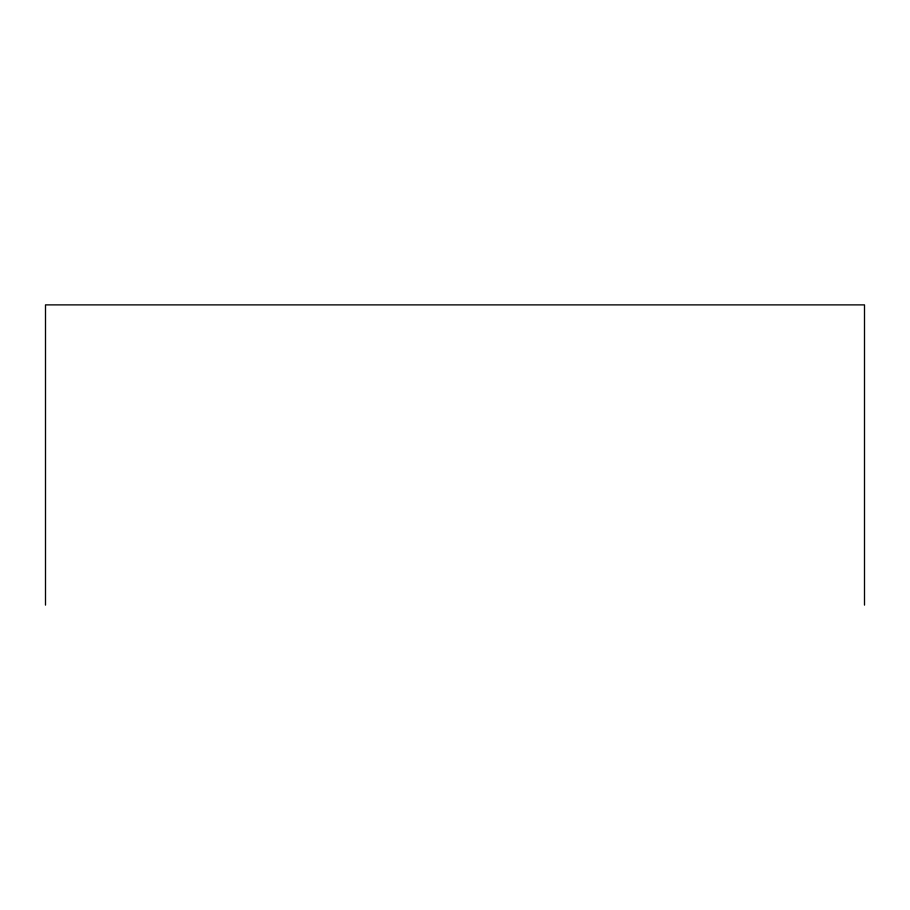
<?xml version="1.0" encoding="UTF-8"?>
<svg xmlns="http://www.w3.org/2000/svg" width="910" height="910" viewBox="0 0 910 910"><rect width="100%" height="100%" fill="white"/><g stroke="black" fill="none" stroke-linecap="round" stroke-linejoin="round"><path stroke-width="1.36" d="M864.5 605.116L864.5 304.884L45.5 304.884L45.5 605.116"/></g></svg>
